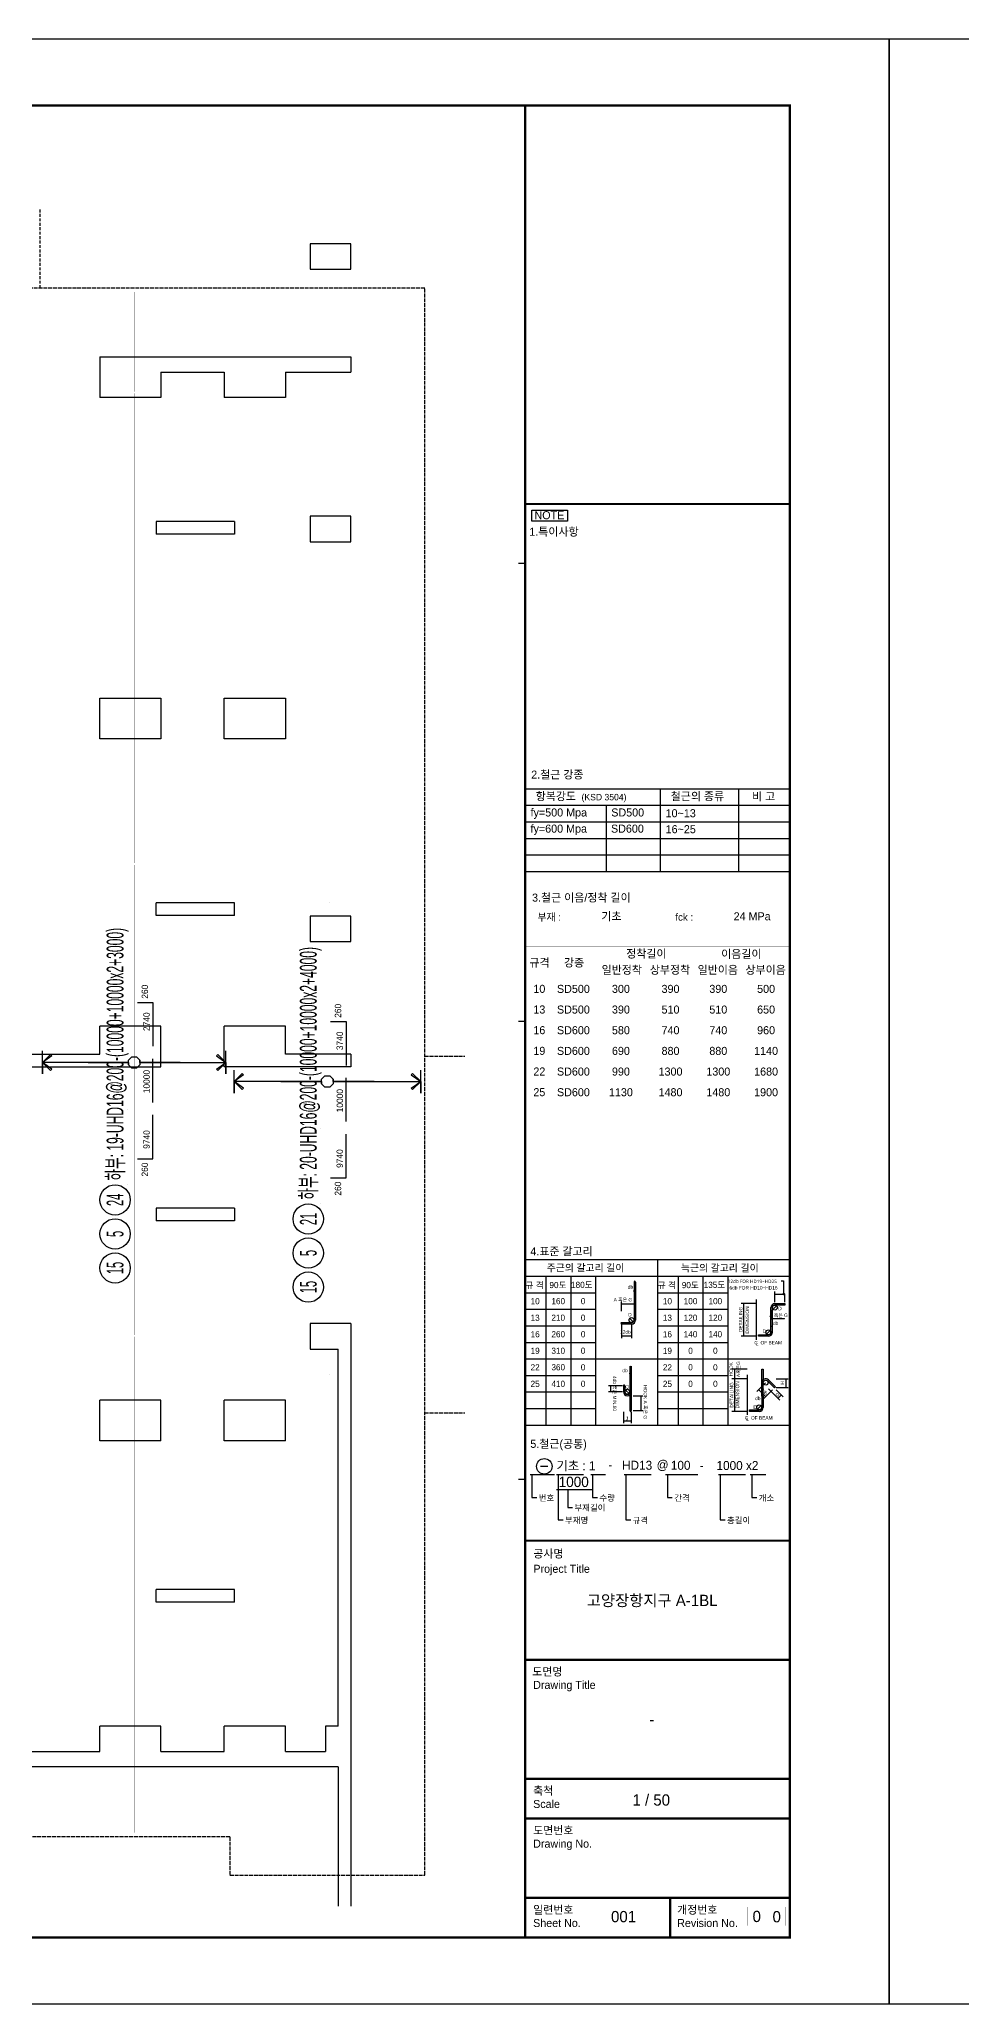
# Model space of a CAD drawing. Header units: millimetres. Extents: x 317501 to 814054, y -400799 to -14117.
# Drawn here: x 510940 to 529048, y -142411 to -103847 of the extents above; entities that cross this region are included whole.
import ezdxf
from ezdxf.enums import TextEntityAlignment as Align

# ---------------------------------------------------------------- set-up
doc = ezdxf.new("R2010")
doc.units = ezdxf.units.MM
doc.header["$LTSCALE"] = 38
doc.linetypes.add('HID', pattern=[2.5, 2, -0.5])
doc.linetypes.add('XS-기초$0$HID', pattern=[2.3, 1.5, -0.8])
doc.layers.get('Defpoints').update_dxf_attribs({"color": 145})
for name, color, linetype in [('00', 7, 'Continuous'), ('DIM', 7, 'Continuous'), ('RP_TAG', 7, 'Continuous'), ('XDIM', 7, 'Continuous'), ('XREBAR', 1, 'Continuous'), ('XS-기초$0$기초꺽임', 4, 'XS-기초$0$HID'), ('XS-기초$0$기초연단', 3, 'Continuous')]:
    doc.layers.add(name, color=color, linetype=linetype)
doc.styles.add('ARIAL', font='malgun.ttf')
doc.styles.add('HYULL', font='Dotum.ttf')
doc.styles.add('RPWK1', font='Dotum.ttf', dxfattribs={"bigfont": 'whgtxt.shx'})
doc.styles.add('RPWK2', font='Dotum.ttf')
doc.styles.add('XRebarSheet', font='Hmkmrhd_0.ttf')
doc.dimstyles.new('NDIM', dxfattribs={"dimtxt": 3, "dimasz": 1.5, "dimexe": 2, "dimexo": 2, "dimgap": 1, "dimtad": 1, "dimdec": 0, "dimdsep": 46, "dimlunit": 6, "dimtxsty": 'ARIAL', "dimblk": 'DOT', "dimcen": 1, "dimclrd": 256, "dimclre": 7, "dimclrt": 3, "dimadec": 0, "dimazin": 0, "dimtfac": 1, "dimtdec": 0, "dimtix": 1, "dimtmove": 2, "dimatfit": 3, "dimldrblk": 'DOT', "dimfxl": 0, "dimtvp": 1, "dimtolj": 1, "dimlwd": -1, "dimlwe": -1, "dimarcsym": 0})

# ---------------------------------------------------------------- blocks, each defined once
blk = doc.blocks.new('_Dot')
at = {"color": 0, "linetype": 'ByBlock', "lineweight": -2}
blk.add_line((-0.5, 0), (-1, 0), dxfattribs=at)
at = {"color": 0, "linetype": 'ByBlock', "const_width": 0.5}
blk.add_lwpolyline([(-0.25, 0, 1), (0.25, 0, 1)], format="xyb", close=True, dxfattribs=at)
blk = doc.blocks.new('*D1316')
at = {"color": 7, "transparency": 16777216}
for p, q in [((80432, 20451), (80432, 20463)), ((80477, 20451), (80477, 20463))]:
    blk.add_line(p, q, dxfattribs=at)
at = {"transparency": 16777216}
blk.add_line((80433, 20461), (80475, 20461), dxfattribs=at)
at = {"layer": 'Defpoints', "color": 0, "transparency": 16777216}
for p in [(80432, 20449), (80477, 20461), (80477, 20449)]:
    blk.add_point(p, dxfattribs=at)
at = {"transparency": 16777216, "xscale": 1.5, "yscale": 1.5, "zscale": 1.5, "rotation": 180}
blk.add_blockref('_Dot', (80432, 20461), dxfattribs=at)
at = {"transparency": 16777216, "xscale": 1.5, "yscale": 1.5, "zscale": 1.5}
blk.add_blockref('_Dot', (80477, 20461), dxfattribs=at)
blk = doc.blocks.new('*D1317')
at = {"color": 7, "transparency": 16777216}
for p, q in [((76172, 19024), (76172, 19045)), ((76217, 19024), (76217, 19045))]:
    blk.add_line(p, q, dxfattribs=at)
at = {"transparency": 16777216}
blk.add_line((76215, 19043), (76174, 19043), dxfattribs=at)
at = {"layer": 'Defpoints', "color": 0, "transparency": 16777216}
for p in [(76172, 19043), (76172, 19022), (76217, 19022)]:
    blk.add_point(p, dxfattribs=at)
at = {"transparency": 16777216, "xscale": 1.5, "yscale": 1.5, "zscale": 1.5, "rotation": 180}
blk.add_blockref('_Dot', (76172, 19043), dxfattribs=at)
at = {"transparency": 16777216, "xscale": 1.5, "yscale": 1.5, "zscale": 1.5}
blk.add_blockref('_Dot', (76217, 19043), dxfattribs=at)
blk = doc.blocks.new('*D1318')
at = {"transparency": 16777216}
blk.add_line((80158, 18181), (80199, 18181), dxfattribs=at)
at = {"layer": 'Defpoints', "color": 0, "transparency": 16777216}
for p in [(80156, 18181), (80201, 18181), (80201, 18181)]:
    blk.add_point(p, dxfattribs=at)
at = {"transparency": 16777216, "xscale": 1.5, "yscale": 1.5, "zscale": 1.5, "rotation": 180}
blk.add_blockref('_Dot', (80156, 18181), dxfattribs=at)
at = {"transparency": 16777216, "xscale": 1.5, "yscale": 1.5, "zscale": 1.5}
blk.add_blockref('_Dot', (80201, 18181), dxfattribs=at)
blk = doc.blocks.new('szdhdte')
at = {"layer": 'DIM', "color": 5}
for p, q in [((20325, 19605), (20325, 19105)), ((21125, 19605), (20325, 19605)), ((21125, 19105), (21125, 19605)), ((20325, 19105), (21125, 19105)), ((16195, 17385), (16195, 16585)), ((16195, 17385), (21125, 17385)), ((21125, 17385), (21125, 17085)), ((17395, 17085), (18640, 17085)), ((17395, 17085), (17395, 16585)), ((18640, 17085), (18640, 16585)), ((19840, 17085), (19840, 16585)), ((19840, 17085), (21125, 17085)), ((17395, 16585), (16195, 16585)), ((19840, 16585), (18640, 16585)), ((18840, 14155), (17305, 14155)), ((17305, 14155), (17305, 13905)), ((18840, 13905), (17305, 13905)), ((18840, 14155), (18840, 13905)), ((20325, 14255), (20325, 13755)), ((21125, 14255), (20325, 14255)), ((21125, 13755), (21125, 14255)), ((20325, 13755), (21125, 13755)), ((16195, 9885), (16195, 10685)), ((16195, 10685), (17395, 10685)), ((17395, 10685), (17395, 9885)), ((18640, 9885), (18640, 10685)), ((18640, 10685), (19840, 10685)), ((19840, 10685), (19840, 9885)), ((17395, 9885), (16195, 9885)), ((19840, 9885), (18640, 9885)), ((18840, 6665), (17305, 6665)), ((17305, 6415), (17305, 6665)), ((18840, 6415), (18840, 6665)), ((18840, 6415), (17305, 6415)), ((20325, 6405), (20325, 5905)), ((21125, 6405), (20325, 6405)), ((21125, 5905), (21125, 6405)), ((20325, 5905), (21125, 5905)), ((16195, 3695), (16195, 4245)), ((17395, 4245), (16195, 4245)), ((17395, 3445), (17395, 4245)), ((18640, 3445), (18640, 4245)), ((19840, 4245), (18640, 4245)), ((19840, 3695), (19840, 4245)), ((13560, 3695), (16195, 3695)), ((21125, 3695), (19840, 3695)), ((21125, 3695), (21125, 3445)), ((11700, 3445), (17395, 3445)), ((21125, 3445), (18640, 3445)), ((18840, 675), (17305, 675)), ((17305, 675), (17305, 425)), ((18840, 425), (17305, 425)), ((18840, 675), (18840, 425)), ((20325, -1595), (20325, -2095)), ((21125, -1595), (20325, -1595)), ((21125, -1595), (21125, -13028)), ((20325, -2095), (20875, -2095)), ((20875, -9495), (20875, -2095)), ((16195, -3895), (16195, -3095)), ((17395, -3095), (16195, -3095)), ((17395, -3895), (17395, -3095)), ((18640, -3895), (18640, -3095)), ((19840, -3095), (18640, -3095)), ((19840, -3895), (19840, -3095)), ((17395, -3895), (16195, -3895)), ((19840, -3895), (18640, -3895)), ((18840, -6815), (17305, -6815)), ((17305, -7065), (17305, -6815)), ((18840, -7065), (18840, -6815)), ((18840, -7065), (17305, -7065)), ((16195, -9995), (16195, -9495)), ((17395, -9495), (16195, -9495)), ((17395, -9995), (17395, -9495)), ((19840, -9495), (18640, -9495)), ((18640, -9995), (18640, -9495)), ((19840, -9995), (19840, -9495)), ((20625, -9495), (20625, -9995)), ((20875, -9495), (20625, -9495)), ((13560, -9995), (16195, -9995)), ((17395, -9995), (18640, -9995)), ((19840, -9995), (20625, -9995)), ((20875, -10295), (6025, -10295)), ((20875, -10295), (20875, -13028))]:
    blk.add_line(p, q, dxfattribs=at)
at = {"layer": 'XS-기초$0$기초꺽임', "color": 6}
blk.add_lwpolyline([(15025, 18735), (15025, 20302)], dxfattribs=at)
at = {"layer": 'XS-기초$0$기초연단', "color": 4, "linetype": 'HID'}
for p, q in [((22575, 18735), (12600, 18735)), ((22575, -12420), (22575, 18735)), ((18750, -11670), (11120, -11670)), ((18750, -11670), (18750, -12420)), ((18750, -12420), (22575, -12420))]:
    blk.add_line(p, q, dxfattribs=at)
for points in [[(22575, 3655), (23362, 3655)], [(22575, -3345), (23362, -3345)]]:
    blk.add_lwpolyline(points, dxfattribs=at)
blk = doc.blocks.new('*U1084', base_point=(512427.4088, -126333.6407))
at = {"layer": 'RP_TAG', "color": 0, "linetype": 'Continuous', "ltscale": 100}
for centre in [(512427.409888, -126630.6407), (512427.412361, -127298.8907), (512427.414834, -127967.1407)]:
    blk.add_circle(centre, 297, dxfattribs=at)
at = {"layer": 'RP_TAG', "color": 0, "linetype": 'Continuous', "ltscale": 100, "style": 'RPWK1', "width": 0.55}
blk.add_text('하부: 19-UHD16@200-(10000+10000x2+3000)', height=330, rotation=90.0002104601, dxfattribs=at).set_placement((512427.40847, -126251.1407), align=Align.MIDDLE_LEFT)
at = {"layer": 'RP_TAG', "color": 0, "linetype": 'Continuous', "ltscale": 100, "style": 'RPWK1', "width": 0.5}
for s, rotation, oblique, p in [('24', 90.0002104619, 0.0000000017, (512427.409888, -126630.6407)), ('5', 90.0002104619, 0.0000000017, (512427.412361, -127298.8907)), ('15', 90.0002104552, 359.9999999951, (512427.414834, -127967.1407))]:
    blk.add_text(s, height=330, rotation=rotation, dxfattribs=dict(at, oblique=oblique)).set_placement(p, align=Align.MIDDLE_CENTER)
blk = doc.blocks.new('*U1085', base_point=(516219.9088, -126708.6407))
at = {"layer": 'RP_TAG', "color": 0, "linetype": 'Continuous', "ltscale": 100}
for centre in [(516219.909888, -127005.6407), (516219.912361, -127673.8907), (516219.914834, -128342.1407)]:
    blk.add_circle(centre, 297, dxfattribs=at)
at = {"layer": 'RP_TAG', "color": 0, "linetype": 'Continuous', "ltscale": 100, "style": 'RPWK1', "oblique": 359.9999999948, "width": 0.55}
blk.add_text('하부: 20-UHD16@200-(10000+10000x2+4000)', height=330, rotation=90.000210454, dxfattribs=at).set_placement((516219.90847, -126626.1407), align=Align.MIDDLE_LEFT)
at = {"layer": 'RP_TAG', "color": 0, "linetype": 'Continuous', "ltscale": 100, "style": 'RPWK1', "width": 0.5}
for s, rotation, oblique, p in [('21', 90.0002104552, 359.9999999951, (516219.909888, -127005.6407)), ('5', 90.0002104619, 0.0000000017, (516219.912361, -127673.8907)), ('15', 90.0002104619, 0.0000000017, (516219.914834, -128342.1407))]:
    blk.add_text(s, height=330, rotation=rotation, dxfattribs=dict(at, oblique=oblique)).set_placement(p, align=Align.MIDDLE_CENTER)
blk = doc.blocks.new('dhs_sheet2e')
h = blk.add_hatch(color=256)
edge = h.paths.add_edge_path()
edge.add_line((76299, 21797), (76299, 20646.2))
edge.add_arc((76224.2, 20646.2), 74.7, -90, 0, ccw=False)
edge.add_line((76224.2, 20571.5), (75925.3, 20571.5))
edge.add_arc((75925.3, 20549.1), 22.4, 90, 270)
edge.add_line((75925.3, 20526.7), (76224.2, 20526.7))
edge.add_arc((76224.2, 20646.2), 119.6, 270, 360)
edge.add_line((76343.8, 20646.2), (76343.8, 21797))
edge.add_arc((76321.4, 21797), 22.4, 0, 180)
blk.add_hatch(color=256).paths.add_polyline_path([(80850.3, 21144.3), (80551.4, 21144.3, 0.4142136), (80431.9, 21024.7), (80431.9, 20621.2), (80431.9, 20277.5, -0.4142136), (80357.1, 20202.7), (80058.2, 20202.7), (80058.2, 20157.9), (80357.1, 20157.9, 0.4142136), (80476.7, 20277.5), (80476.7, 20621.2), (80476.7, 21024.7, -0.4142136), (80551.4, 21099.4), (80850.3, 21099.4)])
h = blk.add_hatch(color=256)
h.paths.add_polyline_path([(76216.8, 18481.2, -0.2277351), (76172, 18387.9), (76172, 17913.3, 1), (76216.8, 17913.3)])
h.paths.add_polyline_path([(76216.8, 19258.4, 1), (76172, 19258.4), (76172, 18481.2, -0.1833618), (76153.2, 18431.7, -0.6790836), (76150.1, 18423.9, -0.2067221), (76146.9, 18425.3, -0.6466922), (76022.6, 18481.2), (76022.6, 18660.6, 1), (75977.7, 18660.6), (75977.7, 18481.2, 1), (76216.8, 18481.2)])
h.paths.add_polyline_path([(76153.2, 18431.7, -0.0300135), (76146.9, 18425.3, 0.2067221), (76150.1, 18423.9, 0.6790836)], flags=17)
h = blk.add_hatch(color=256)
h.paths.add_polyline_path([(80200.9, 19160.1), (80156.1, 19160.1), (80156.1, 18756.6, -0.2277351), (80200.9, 18850)])
h.paths.add_polyline_path([(80156.1, 18756.6), (80156.1, 18353.1), (80156.1, 18009.4, -0.4142136), (80081.4, 17934.7), (79782.5, 17934.7), (79782.5, 17889.8), (80081.4, 17889.8, 0.4142136), (80200.9, 18009.4), (80200.9, 18353.1), (80200.9, 18756.6, -0.6681786), (80328.5, 18809.5), (80539.9, 18598.1), (80571.6, 18629.8), (80360.2, 18841.2, 0.6681786)])
at = {"color": 7}
for p, q in [((73013.1, 43498.2), (72813.3, 43498.2)), ((73013.1, 36694), (81003.6, 36694)), ((73013.1, 36194.6), (81003.6, 36194.6)), ((75452.6, 36194.6), (75452.6, 34197)), ((77085.8, 36694), (77085.8, 34197)), ((79453.7, 36694), (79453.7, 34197)), ((73013.1, 35695.2), (81003.6, 35695.2)), ((73013.1, 35195.8), (81003.6, 35195.8)), ((73013.1, 34696.4), (81003.6, 34696.4)), ((73013.1, 34197), (81003.6, 34197)), ((73013.1, 29664.7), (72813.3, 29664.7)), ((80551.4, 21191.6), (80551.4, 21507.4)), ((80850.3, 21191.6), (80850.3, 21435)), ((76343.8, 20916), (76343.8, 21141.7)), ((79996, 21144.3), (79533, 21144.3)), ((80431.9, 20947.5), (80431.9, 20685.3)), ((79996, 20157.9), (79533, 20157.9)), ((79720.2, 19160.1), (79257.5, 19160.1)), ((75953.1, 18660.6), (75532.2, 18660.6)), ((75953.1, 18481.2), (75532.2, 18481.2)), ((79720.2, 18876.2), (79257.5, 18876.2)), ((79720.2, 18876.2), (79257.5, 18876.2)), ((80273.9, 18754.9), (80011.4, 18492.3)), ((80485.3, 18543.5), (80222.7, 18281)), ((80488.8, 18437.8), (80698.5, 18228.1)), ((80591.1, 18876.2), (80958.3, 18876.2)), ((80591.1, 18607.2), (80958.3, 18607.2)), ((80594.5, 18543.5), (80804.2, 18333.8)), ((75977.7, 17876.9), (75977.7, 17530.5)), ((76216.8, 17876.9), (76216.8, 17530.5)), ((76270.6, 18361.7), (76562.3, 18361.7)), ((76270.6, 17913.3), (76562.3, 17913.3)), ((79720.2, 17885.5), (79257.5, 17885.5)), ((73477.6, 16230.5), (73697, 16230.5)), ((73013.1, 15831.2), (72813.3, 15831.2))]:
    blk.add_line(p, q, dxfattribs=at)
at = {"color": 7, "ltscale": 2}
for p, q in [((73013.1, 22471.6), (81003.6, 22471.6)), ((73013.1, 21972.2), (81003.6, 21972.2)), ((73637.3, 21972.2), (73637.3, 17477.6)), ((74386.4, 21972.2), (74386.4, 17477.6)), ((75135.6, 21972.2), (75135.6, 17477.6)), ((77008.3, 22471.6), (77008.3, 17477.6)), ((77632.6, 21972.2), (77632.6, 17477.6)), ((78381.7, 21972.2), (78381.7, 17477.6)), ((79130.8, 21972.2), (79130.8, 17477.6)), ((73013.1, 21472.8), (75135.6, 21472.8)), ((77008.3, 21472.8), (79130.8, 21472.8)), ((75135.6, 19475.2), (77008.3, 19475.2)), ((79130.8, 19475.2), (81003.6, 19475.2)), ((73013.1, 17477.6), (81003.6, 17477.6))]:
    blk.add_line(p, q, dxfattribs=at)
for p, q in [((76299, 21797), (76299, 20646.2)), ((76343.8, 21797), (76343.8, 20646.2)), ((80553.3, 21432.5), (80848.4, 21432.5)), ((80742.8, 21835.3), (80817.5, 21835.3)), ((80817.5, 21835.3), (80817.5, 21432.5)), ((79607.9, 21142.4), (79607.9, 20159.8)), ((80431.9, 20277.5), (80431.9, 21024.7)), ((80476.7, 20277.5), (80476.7, 21024.7)), ((80498.6, 20971.9), (80604.3, 21077.5)), ((80551.4, 21144.3), (80850.3, 21144.3)), ((80850.3, 21099.4), (80551.4, 21099.4)), ((80850.3, 21144.3), (80850.3, 21099.4)), ((75925.3, 20571.5), (76224.2, 20571.5)), ((76224.2, 20526.7), (75925.3, 20526.7)), ((76277.1, 20593.4), (76171.4, 20699.1)), ((80058.2, 20202.7), (80357.1, 20202.7)), ((80058.2, 20157.9), (80058.2, 20202.7)), ((80304.3, 20224.6), (80410, 20330.3)), ((80835.3, 20687.8), (80431.9, 20687.8)), ((80357.1, 20157.9), (80058.2, 20157.9)), ((76172, 19258.4), (76172, 18481.2)), ((76216.8, 19258.4), (76216.8, 18481.2)), ((79332.2, 19158.3), (79332.2, 18878.1)), ((75592.1, 18659.1), (75592.1, 18482.7)), ((75977.7, 18660.6), (75977.7, 18481.2)), ((76022.6, 18660.6), (76022.6, 18481.2)), ((76150.1, 18428.4), (76044.4, 18534.1)), ((79332.2, 18874.3), (79332.2, 17887.4)), ((80065.6, 18544), (80274.3, 18335.3)), ((80156.1, 18353.1), (80156.1, 18756.6)), ((80200.9, 18353.1), (80200.9, 18756.6)), ((80328.5, 18809.5), (80539.9, 18598.1)), ((80357.7, 18568.9), (80698.5, 18228.1)), ((80360.2, 18841.2), (80571.6, 18629.8)), ((80539.9, 18598.1), (80571.6, 18629.8)), ((80883.4, 18874.3), (80883.4, 18609.1)), ((76502.4, 18360.2), (76502.4, 17914.8)), ((79782.5, 17889.8), (79782.5, 17934.7)), ((79782.5, 17934.7), (80081.4, 17934.7)), ((80081.4, 17889.8), (79782.5, 17889.8)), ((80028.6, 17956.6), (80134.2, 18062.2)), ((80156.1, 18353.1), (80156.1, 18009.4)), ((80200.9, 18353.1), (80200.9, 18009.4)), ((80749.9, 18385.4), (80646.9, 18282.4)), ((76215.3, 17590.4), (75979.2, 17590.4))]:
    blk.add_line(p, q)
at = {"color": 1}
for p, q in [((76299, 21501), (76299, 21548.4)), ((76342.3, 21546.4), (76300.5, 21546.4)), ((76343.8, 21501), (76343.8, 21548.4)), ((75925.3, 20916), (75925.3, 21199.6)), ((75926.8, 21139.7), (76342.3, 21139.7)), ((75925.3, 20500.1), (75925.3, 20098.9)), ((76224.2, 20500.1), (76224.2, 20098.9)), ((76222.7, 20158.9), (75926.8, 20158.9))]:
    blk.add_line(p, q, dxfattribs=at)
at = {"linetype": 'Continuous'}
for p, q in [((79998.5, 20053.3), (79998.5, 21263.8)), ((79722.7, 17785.2), (79722.7, 18995.8))]:
    blk.add_line(p, q, dxfattribs=at)
at = {"color": 4}
for p, q in [((80156.1, 19160.1), (80200.9, 19160.1)), ((80156.1, 18756.6), (80156.1, 19160.1)), ((80200.9, 19160.1), (80200.9, 18850)), ((76216.8, 18481.2), (76216.8, 17913.3)), ((76172, 18387.9), (76172, 17913.3))]:
    blk.add_line(p, q, dxfattribs=at)
at = {"color": 1, "ltscale": 2}
for p, q in [((73160.8, 15979.6), (73897.2, 15979.6)), ((73217.3, 15979.6), (73217.3, 15288.3)), ((73955, 15979.6), (74769.1, 15979.6)), ((73955, 15525.5), (75020.4, 15525.5)), ((74011.5, 15979.6), (74011.5, 14611.4)), ((74296, 15525.5), (74296, 14991.1)), ((74992, 15979.6), (75438.1, 15979.6)), ((75048.5, 15979.6), (75048.5, 15288.3)), ((75998.4, 15979.6), (76812.5, 15979.6)), ((76054.9, 15979.6), (76054.9, 14611.4)), ((77253.2, 15979.6), (78222.3, 15979.6)), ((77309.7, 15979.6), (77309.7, 15288.3)), ((78846.9, 15979.6), (79661, 15979.6)), ((78903.4, 15979.6), (78903.4, 14611.4)), ((79804.8, 15979.6), (80281.2, 15979.6)), ((79861.3, 15979.6), (79861.3, 15288.3)), ((73217.3, 15288.3), (73361.3, 15288.3)), ((74296, 14991.1), (74440, 14991.1)), ((75048.5, 15288.3), (75192.5, 15288.3)), ((77309.7, 15288.3), (77453.7, 15288.3)), ((79861.3, 15288.3), (80005.3, 15288.3)), ((74011.5, 14611.4), (74155.5, 14611.4)), ((76054.9, 14611.4), (76198.9, 14611.4)), ((78903.4, 14611.4), (79047.4, 14611.4))]:
    blk.add_line(p, q, dxfattribs=at)
at = {"color": 30}
for p, q in [((73013.1, 6791.9), (81003.6, 6791.9)), ((73013.1, 5593.3), (81003.6, 5593.3)), ((73013.1, 3196.2), (81003.6, 3196.2))]:
    blk.add_line(p, q, dxfattribs=at)
at = {"color": 7}
for points in [[(84000, 0), (84000, 59329.4), (0, 59329.4), (0, 0)], [(73208.2, 45108.5), (74292.8, 45108.5), (74292.8, 44775), (73208.2, 44775)]]:
    blk.add_lwpolyline(points, close=True, dxfattribs=at)
at = {"color": 30, "const_width": 64.9}
blk.add_lwpolyline([(81003.6, 57331.7), (2996.4, 57331.7), (2996.4, 1997.6), (81003.6, 1997.6)], close=True, dxfattribs=at)
at = {"color": 30}
for points, const_width in [([(73013.1, 1997.6), (73013.1, 57331.7)], 64.9), ([(73013.1, 45291.6), (81003.6, 45291.6)], 64.9), ([(73013.1, 37482.7), (81003.6, 37482.7)], 1.25), ([(73013.1, 13983.4), (81003.6, 13983.4)], 64.9), ([(73013.1, 10387.6), (81003.6, 10387.6)], 64.9), ([(73013.1, 6791.9), (81003.6, 6791.9)], 64.9), ([(73013.1, 5593.3), (81003.6, 5593.3)], 64.9), ([(73013.1, 3196.2), (81003.6, 3196.2)], 64.9), ([(77390.2, 1997.6), (77390.2, 3196.2)], 64.9)]:
    blk.add_lwpolyline(points, dxfattribs=dict(at, const_width=const_width))
at = {"ltscale": 2, "const_width": 1.25}
for points in [[(73013.1, 36694), (73013.1, 34197)], [(81003.6, 36694), (81003.6, 34197)], [(73013.1, 33114.4), (73013.1, 32518)], [(81003.6, 32518), (81003.6, 33114.4)], [(73013.1, 31595.4), (73013.1, 23480)], [(81003.6, 23480), (81003.6, 31595.4)]]:
    blk.add_lwpolyline(points, dxfattribs=at)
at = {"color": 7, "const_width": 1.25}
for points in [[(73013.1, 33114.4), (81003.6, 33114.4)], [(75010.7, 32518), (75010.7, 33114.4)], [(77008.3, 33114.4), (77008.3, 32518)], [(79005.9, 32518), (79005.9, 33114.4)], [(73013.1, 32518), (81003.6, 32518)], [(73013.1, 31920), (81003.6, 31920)], [(73839.2, 31920), (73839.2, 23480)], [(75231.7, 31920), (75231.7, 23480)], [(75231.7, 31445.6), (81003.6, 31445.6)], [(76674.7, 31445.6), (76674.7, 23480)], [(78117.6, 31920), (78117.6, 23480)], [(79560.6, 31445.6), (79560.6, 23480)], [(73013.1, 30971.1), (81003.6, 30971.1)], [(73013.1, 30346.9), (81003.6, 30346.9)], [(73013.1, 29722.6), (81003.6, 29722.6)], [(73013.1, 29098.3), (81003.6, 29098.3)], [(73013.1, 28474.1), (81003.6, 28474.1)], [(73013.1, 27849.8), (81003.6, 27849.8)], [(73013.1, 27225.6), (81003.6, 27225.6)], [(73013.1, 26601.3), (81003.6, 26601.3)], [(73013.1, 25977.1), (81003.6, 25977.1)], [(73013.1, 25352.8), (81003.6, 25352.8)], [(73013.1, 24728.5), (81003.6, 24728.5)], [(73013.1, 24104.3), (81003.6, 24104.3)], [(73013.1, 23480), (81003.6, 23480)]]:
    blk.add_lwpolyline(points, dxfattribs=at)
at = {"color": 7, "ltscale": 2, "const_width": 1.25}
blk.add_lwpolyline([(77008.3, 32518), (77008.3, 33114.4)], dxfattribs=at)
at = {"color": 1, "ltscale": 2, "const_width": 1.87}
for points in [[(79725.1, 2916.8), (79725.1, 2355), (80286.9, 2355), (80286.9, 2916.8), (79725.1, 2916.8)], [(80321.3, 2916.8), (80321.3, 2355), (80883.1, 2355), (80883.1, 2916.8), (80321.3, 2916.8)]]:
    blk.add_lwpolyline(points, dxfattribs=at)
for centre, radius in [((80817.5, 21432.5), 22.4), ((80817.5, 21432.5), 11.2), ((80551.4, 21024.7), 74.7), ((80498.6, 20971.9), 4.48), ((80604.3, 21077.5), 4.48), ((76171.4, 20699.1), 4.48), ((76277.1, 20593.4), 4.48), ((80357.1, 20277.5), 74.7), ((80304.3, 20224.6), 4.48), ((80410, 20330.3), 4.48), ((76044.4, 18534.1), 4.48), ((76150.1, 18428.4), 4.48), ((80275.7, 18756.6), 74.7), ((80081.4, 18009.4), 74.7), ((80028.6, 17956.6), 4.48), ((80134.2, 18062.2), 4.48)]:
    blk.add_circle(centre, radius)
at = {"color": 4}
for centre in [(76224.2, 20646.2), (76097.3, 18481.2)]:
    blk.add_circle(centre, 74.7, dxfattribs=at)
at = {"color": 7, "linetype": 'Continuous'}
blk.add_circle((73588.4, 16228.7), 234.1, dxfattribs=at).dxf.unprotected_set("ltscale", 0)
for centre, radius, start, end in [((76321.4, 21797), 22.4, 0, 180), ((80551.4, 21024.7), 119.6, 90, 180), ((80551.4, 21024.7), 74.7, 90, 180), ((75925.3, 20549.1), 22.4, 90, 270), ((76224.2, 20646.2), 119.6, 270, 0), ((76224.2, 20646.2), 74.7, 270, 0), ((80357.1, 20277.5), 74.7, 270, 0), ((80357.1, 20277.5), 119.6, 270, 0), ((76000.1, 18660.6), 22.4, 0, 180), ((76097.3, 18481.2), 119.6, 180, 0), ((76097.3, 18481.2), 74.7, 180, 0), ((80275.7, 18756.6), 119.6, 45, 180), ((80081.4, 18009.4), 119.6, 270, 0), ((80081.4, 18009.4), 74.7, 270, 0)]:
    blk.add_arc(centre, radius, start, end)
at = {"color": 4}
blk.add_arc((76194.4, 17913.3), 22.4, 180, 0, dxfattribs=at)
at = {"color": 1, "rotation": 180}
for p, xscale, yscale, zscale in [((76299, 21546.4), 1.5, 1.5, 1.5), ((75925.3, 21139.7), 11.98573127229489, 11.98573127229489, 11.98573127229489), ((75925.3, 20158.9), 11.98573127229489, 11.98573127229489, 11.98573127229489)]:
    blk.add_blockref('_Dot', p, dxfattribs=dict(at, xscale=xscale, yscale=yscale, zscale=zscale))
at = {"color": 1}
for p, xscale, yscale, zscale in [((76343.8, 21546.4), 1.5, 1.5, 1.5), ((76343.8, 21139.7), 1.498216409036861, 1.498216409036861, 1.498216409036861), ((76224.2, 20158.9), 11.98573127229489, 11.98573127229489, 11.98573127229489)]:
    blk.add_blockref('_Dot', p, dxfattribs=dict(at, xscale=xscale, yscale=yscale, zscale=zscale))
for p, xscale, yscale, zscale, rotation in [((80551.4, 21432.5), 14.98216409036861, 14.98216409036861, 14.98216409036861, 180), ((79607.9, 21144.3), 14.98216409036861, 14.98216409036861, 14.98216409036861, 90), ((79607.9, 20157.9), 14.98216409036861, 14.98216409036861, 14.98216409036861, 270), ((80431.9, 20687.8), 14.98216409036861, 14.98216409036861, 14.98216409036861, 180), ((79332.2, 19160.1), 14.98216409036861, 14.98216409036861, 14.98216409036861, 90), ((75592.1, 18660.6), 11.98573127229489, 11.98573127229489, 11.98573127229489, 90), ((75592.1, 18481.2), 11.98573127229489, 11.98573127229489, 11.98573127229489, 270), ((79332.2, 18876.2), 14.98216409036861, 14.98216409036861, 14.98216409036861, 90), ((79332.2, 18876.2), 1.872770511296076, 1.872770511296076, 1.872770511296076, 270), ((80064, 18545), 14.98216409036861, 14.98216409036861, 14.98216409036861, 135.0000000000825), ((80751.2, 18386.8), 14.98216409036861, 14.98216409036861, 14.98216409036861, 45.00000000025245), ((80883.4, 18876.2), 14.98216409036861, 14.98216409036861, 14.98216409036861, 90), ((80883.4, 18607.2), 14.98216409036861, 14.98216409036861, 14.98216409036861, 270), ((76502.4, 18361.7), 11.98573127229489, 11.98573127229489, 11.98573127229489, 90), ((76502.4, 17913.3), 11.98573127229489, 11.98573127229489, 11.98573127229489, 270), ((79332.2, 17885.5), 14.98216409036861, 14.98216409036861, 14.98216409036861, 270), ((80275.7, 18333.9), 14.98216409036861, 14.98216409036861, 14.98216409036861, 315.0000000000825), ((80645.5, 18281.1), 14.98216409036861, 14.98216409036861, 14.98216409036861, 225.0000000002524), ((75977.7, 17590.4), 11.98573127229489, 11.98573127229489, 11.98573127229489, 180)]:
    blk.add_blockref('_Dot', p, dxfattribs=dict(xscale=xscale, yscale=yscale, zscale=zscale, rotation=rotation))
for p, xscale, yscale, zscale in [((80850.3, 21432.5), 1.872770511296076, 1.872770511296076, 1.872770511296076), ((80850.3, 20687.8), 14.98216409036861, 14.98216409036861, 14.98216409036861), ((76216.8, 17590.4), 11.98573127229489, 11.98573127229489, 11.98573127229489)]:
    blk.add_blockref('_Dot', p, dxfattribs=dict(xscale=xscale, yscale=yscale, zscale=zscale))
at = {"color": 7, "style": 'XRebarSheet'}
for s, height, p in [('1.특이사항', 242.71, (73135.9, 44335.3)), ('NOTE', 242.71, (73292, 44833.7)), ('2.철근 강종', 242.71, (73193, 37000.1)), ('3.철근 이음/정착 길이', 242.711, (73219.2, 33284.8)), ('4.표준 갈고리', 242.71, (73168.2, 22602.8)), ('5.철근(공통)', 242.71, (73167, 16788))]:
    blk.add_text(s, height=height, dxfattribs=at).set_placement(p)
at = {"color": 3}
for s, height, style, p in [('항복강도', 242.71, 'XRebarSheet', (73329, 36346.4)), ('(KSD 3504)', 194.17, 'XRebarSheet', (74714.3, 36344.3)), ('철근의 종류', 242.71, 'XRebarSheet', (77406.6, 36345.3)), ('비 고', 242.71, 'XRebarSheet', (79864.2, 36338.4)), ('부재 :', 220, 'XRebarSheet', (73378.9, 32707.9)), ('fck :', 220, 'XRebarSheet', (77546.2, 32707.9)), ('규격', 242.71, 'XRebarSheet', (73138.4, 31320.7)), ('강종', 242.71, 'XRebarSheet', (74182, 31320.7)), ('주근의 갈고리 길이', 217.47, 'XRebarSheet', (73661.6, 22115.7)), ('늑근의 갈고리 길이', 217.47, 'XRebarSheet', (77716.4, 22111.4)), ('규 격', 184.85, 'XRebarSheet', (73024.7, 21609.3)), ('90도', 184.85, 'XRebarSheet', (73743.9, 21612.7)), ('180도', 184.85, 'XRebarSheet', (74396.5, 21618.3)), ('규 격', 184.85, 'XRebarSheet', (77015.8, 21609.3)), ('90도', 184.85, 'XRebarSheet', (77741.9, 21610.8)), ('135도', 184.85, 'XRebarSheet', (78402.8, 21618.5)), ('기초 : 1', 271.84, 'HYULL', (73958.2, 16112.5)), ('-', 271.8, 'HYULL', (75524.6, 16143.6)), ('HD13', 271.84, 'HYULL', (75937.6, 16126.4)), ('@', 271.8, 'HYULL', (76981.9, 16143.6)), ('100', 271.84, 'HYULL', (77410.5, 16124.9)), ('-', 271.8, 'HYULL', (78283.3, 16120.3)), ('1000 x2', 271.84, 'HYULL', (78789.8, 16118.6)), ('번호', 181.22, 'XRebarSheet', (73421.4, 15184.8)), ('부재길이', 181.22, 'XRebarSheet', (74500.1, 14887.6)), ('수량', 181.22, 'XRebarSheet', (75252.6, 15184.8)), ('간격', 181.22, 'XRebarSheet', (77513.8, 15184.8)), ('개소', 181.22, 'XRebarSheet', (80065.4, 15184.8)), ('부재명', 181.22, 'XRebarSheet', (74215.6, 14507.8)), ('규격', 181.22, 'XRebarSheet', (76259, 14507.8)), ('총길이', 181.22, 'XRebarSheet', (79107.5, 14507.8))]:
    blk.add_text(s, height=height, dxfattribs=dict(at, style=style)).set_placement(p)
for s, height, style, p in [('db', 104.88, 'HYULL', (76110.6, 21591.3)), ('12db FOR HD19~HD25', 104.875, 'ARIAL', (79128.8, 21763.4)), ('6db FOR HD10~HD16', 104.875, 'HYULL', (79181.1, 21570.1)), ('A 혹은 G', 104.88, 'HYULL', (75682.6, 21210.1)), ('D', 104.9, 'HYULL', (76121.8, 20758.8)), ('A 혹은 G', 104.88, 'HYULL', (80384, 20740.7)), ('D', 104.9, 'HYULL', (80656, 20944.7)), ('12db', 104.88, 'HYULL', (75877.3, 20236.3)), ('D', 104.9, 'HYULL', (80177.8, 20262.8)), ('db', 104.88, 'HYULL', (80494.6, 20497.1)), ('C  OF BEAM', 104.88, 'HYULL', (79933.3, 19912.7)), ('L', 104.9, 'HYULL', (79978.2, 19870.3)), ('db', 104.88, 'HYULL', (75947.2, 19073.7)), ('D', 104.9, 'HYULL', (79902.1, 17964.6)), ('db', 104.88, 'HYULL', (79955.9, 18229.1)), ('J', 104.9, 'HYULL', (76052.4, 17620.3)), ('C  OF BEAM', 104.88, 'HYULL', (79646.6, 17640.3)), ('L', 104.9, 'HYULL', (79691.4, 17597.9))]:
    blk.add_text(s, height=height, dxfattribs=dict(style=style)).set_placement(p)
at = {"style": 'HYULL'}
for s, height, rotation, p in [('DETAILING', 104.88, 90, (79572.8, 20283)), ('DIMENSION', 104.88, 90, (79773.2, 20238.9)), ('HOOK', 104.88, 90, (79280.6, 18949.8)), ('A혹은G', 104.88, 90, (79503.2, 18925.5)), ('4db 혹은 MIN.60', 104.875, 270, (75662.8, 18959.9)), ('D', 104.9, 270, (76045.4, 18676.8)), ('HOOK A 혹은 G', 104.875, 270, (76588.8, 18683)), ('DETAILING', 104.88, 90, (79297.1, 18001.8)), ('DIMENSION', 104.88, 90, (79475.3, 17979.8)), ('H', 104.9, 90, (80828.6, 18696.9))]:
    blk.add_text(s, height=height, rotation=rotation, dxfattribs=at).set_placement(p)
at = {"style": 'HYULL', "width": 0.8}
for s, height, rotation, p in [('6db', 104.88, 315, (80113.5, 18528.3)), ('D', 104.9, 45, (80638.1, 18324.3))]:
    blk.add_text(s, height=height, rotation=rotation, dxfattribs=at).set_placement(p)
at = {"color": 3, "linetype": 'Continuous', "style": 'HYULL'}
e = blk.add_text('1000', height=312.13, dxfattribs=at)
e.set_placement((74023.5, 15760.5), align=Align.MIDDLE_LEFT)
e.dxf.unprotected_set("ltscale", 0)
at = {"color": 7, "style": 'XRebarSheet'}
for s, height, p in [('공사명', 241.63, (73259, 13591.6)), ('Project Title', 241.632, (73259, 13135.1)), ('도면명', 241.63, (73225, 10028.1)), ('Drawing Title', 241.632, (73252.8, 9628.5)), ('축척', 241.63, (73252.8, 6432.3)), ('Scale', 241.63, (73252.8, 6032.8)), ('도면번호', 241.63, (73252.8, 5233.8)), ('Drawing No.', 241.632, (73252.8, 4834.2)), ('일련번호', 241.63, (73252.8, 2836.6)), ('개정번호', 241.63, (77602.3, 2836.6)), ('Sheet No.', 241.63, (73252.8, 2437.1)), ('Revision No.', 241.632, (77602.3, 2437.1))]:
    blk.add_text(s, height=height, dxfattribs=at).set_placement(p, align=Align.MIDDLE_LEFT)
for base, p1, p2, picture, middle in [((80476.7, 20461.4), (80431.9, 20449.3), (80476.7, 20449.3), '*D1316', (80454.3, 20461.4)), ((76172, 19043.3), (76216.8, 19021.8), (76172, 19021.8), '*D1317', (76194.4, 19043.3)), ((80200.9, 18181.3), (80156.1, 18181.3), (80200.9, 18181.3), '*D1318', (80178.5, 18181.3))]:
    dim = blk.add_linear_dim(base=base, p1=p1, p2=p2, text=' ', dimstyle='NDIM')
    dim.commit()
    dim.dimension.update_dxf_attribs({"geometry": picture, "text_midpoint": middle})

msp = doc.modelspace()

# ---------------------------------------------------------------- linework, layer by layer
at = {"color": 7, "ltscale": 2}
for p, q in [((520479.4, -128778.1), (521859.1, -128778.1)), ((523076.4, -128778.1), (524456, -128778.1)), ((520479.4, -129102.7), (521859.1, -129102.7)), ((523076.4, -129102.7), (524456, -129102.7)), ((520479.4, -129427.4), (521859.1, -129427.4)), ((523076.4, -129427.4), (524456, -129427.4)), ((520479.4, -129752), (521859.1, -129752)), ((523076.4, -129752), (524456, -129752)), ((520479.4, -130076.6), (521859.1, -130076.6)), ((523076.4, -130076.6), (524456, -130076.6)), ((520479.4, -130401.2), (521859.1, -130401.2)), ((520479.4, -130725.8), (521859.1, -130725.8)), ((523076.4, -130401.2), (524456, -130401.2)), ((523076.4, -130725.8), (524456, -130725.8))]:
    msp.add_line(p, q, dxfattribs=at)
at = {"layer": 'RP_TAG', "color": 250, "linetype": 'Continuous', "ltscale": 100}
for p, q in [((512674.9, -123747.3), (512674.9, -123747.3)), ((516467.4, -124122.3), (516467.4, -124122.3)), ((512674.9, -124851.2), (512674.9, -124851.2)), ((516467.4, -125226.2), (516467.4, -125226.2)), ((512674.9, -126333.6), (512674.9, -126333.6)), ((516467.4, -126708.6), (516467.4, -126708.6))]:
    msp.add_line(p, q, dxfattribs=at)
at = {"layer": 'RP_TAG', "color": 1, "linetype": 'Continuous', "ltscale": 100}
for points in [[(512865.4, -122755.7), (513169.9, -122755.7), (513169.9, -123615.3)], [(516657.9, -123130.7), (516962.4, -123130.7), (516962.4, -123990.3)], [(513169.9, -124719.2), (513169.9, -123859.5)], [(516962.4, -125094.2), (516962.4, -124234.5)], [(512865.4, -125823), (513169.9, -125823), (513169.9, -124963.4)], [(516657.9, -126198), (516962.4, -126198), (516962.4, -125338.4)]]:
    msp.add_lwpolyline(points, dxfattribs=at)
at = {"layer": 'XDIM', "color": 4, "linetype": 'Continuous', "elevation": -1.5}
for points in [[(511902.4, -123932.7), (512689.9, -123932.7), (512689.9, -123979.3), (512689.9, -123886.1), (512755.8, -123820.2), (512849, -123820.2), (512914.9, -123886.1), (512914.9, -123979.3), (512849, -124045.2), (512755.8, -124045.2), (512689.9, -123979.3), (512689.9, -123932.7), (511902.4, -123932.7), (511902.4, -123932.7), (511002.4, -123932.7), (511161.5, -123773.6), (511186.7, -123803.6), (511002.4, -123932.7), (511161.5, -124091.8), (511186.7, -124061.7), (511002.4, -123932.7), (511002.4, -124157.7), (511002.4, -123707.7)], [(513702.4, -123932.7), (512914.9, -123932.7), (512914.9, -123886.1), (512914.9, -123979.3), (512849, -124045.2), (512755.8, -124045.2), (512689.9, -123979.3), (512689.9, -123886.1), (512755.8, -123820.2), (512849, -123820.2), (512914.9, -123886.1), (512914.9, -123932.7), (513702.4, -123932.7), (513702.4, -123932.7), (514602.4, -123932.7), (514443.3, -124091.8), (514418.1, -124061.7), (514602.4, -123932.7), (514443.3, -123773.6), (514418.1, -123803.6), (514602.4, -123932.7), (514602.4, -124157.7), (514602.4, -123707.7)], [(515678.7, -124307.7), (516482.4, -124307.7), (516482.4, -124354.3), (516482.4, -124261.1), (516548.3, -124195.2), (516641.5, -124195.2), (516707.4, -124261.1), (516707.4, -124354.3), (516641.5, -124420.2), (516548.3, -124420.2), (516482.4, -124354.3), (516482.4, -124307.7), (515678.7, -124307.7), (515678.7, -124307.7), (514762.4, -124307.7), (514921.5, -124148.6), (514946.7, -124178.6), (514762.4, -124307.7), (514921.5, -124466.8), (514946.7, -124436.7), (514762.4, -124307.7), (514762.4, -124532.7), (514762.4, -124082.7)], [(517511.2, -124307.7), (516707.4, -124307.7), (516707.4, -124261.1), (516707.4, -124354.3), (516641.5, -124420.2), (516548.3, -124420.2), (516482.4, -124354.3), (516482.4, -124261.1), (516548.3, -124195.2), (516641.5, -124195.2), (516707.4, -124261.1), (516707.4, -124307.7), (517511.2, -124307.7), (517511.2, -124307.7), (518427.4, -124307.7), (518268.3, -124466.8), (518243.1, -124436.7), (518427.4, -124307.7), (518268.3, -124148.6), (518243.1, -124178.6), (518427.4, -124307.7), (518427.4, -124532.7), (518427.4, -124082.7)]]:
    msp.add_lwpolyline(points, dxfattribs=at)
at = {"layer": 'XREBAR', "color": 171, "linetype": 'Continuous', "const_width": 1}
for points in [[(512839.9, -111550.2), (512839.9, -111550.2), (512839.9, -110795.2), (512834.9, -110776.4), (512821.2, -110762.7), (512802.4, -110757.7), (512802.4, -108810.2), (513062.4, -108810.2)], [(516632.4, -112550.2), (516632.4, -112550.2), (516632.4, -111545.2), (516627.4, -111526.4), (516613.7, -111512.7), (516594.9, -111507.7), (516594.9, -108810.2), (516854.9, -108810.2)], [(512839.9, -120795.2), (512839.9, -120795.2), (512839.9, -120055.2), (512834.9, -120036.4), (512821.2, -120022.7), (512802.4, -120017.7), (512802.4, -110795.2), (512802.4, -110795.2)], [(516632.4, -121545.2), (516632.4, -121545.2), (516632.4, -120805.2), (516627.4, -120786.4), (516613.7, -120772.7), (516594.9, -120767.7), (516594.9, -111545.2), (516594.9, -111545.2)], [(512839.9, -130055.2), (512839.9, -130055.2), (512839.9, -129315.2), (512834.9, -129296.4), (512821.2, -129282.7), (512802.4, -129277.7), (512802.4, -120055.2), (512802.4, -120055.2)], [(516632.4, -130805.2), (516632.4, -130805.2), (516632.4, -130065.2), (516627.4, -130046.4), (516613.7, -130032.7), (516594.9, -130027.7), (516594.9, -120805.2), (516594.9, -120805.2)], [(513062.4, -139055.2), (512802.4, -139055.2), (512802.4, -129315.2), (512802.4, -129315.2)], [(516854.9, -139805.2), (516594.9, -139805.2), (516594.9, -130065.2), (516594.9, -130065.2)]]:
    msp.add_lwpolyline(points, dxfattribs=at)

# ---------------------------------------------------------------- block references
at = {"color": 255, "xscale": 0.6499999991059565, "yscale": 0.6499999991059565, "zscale": 0.6499999991059565}
for p in [(473020.9, -142410.8), (527620.9, -142410.8)]:
    msp.add_blockref('dhs_sheet2e', p, dxfattribs=at)
at = {"layer": '00'}
msp.add_blockref('szdhdte', (495932.4, -127465.2), dxfattribs=at)
at = {"layer": 'RP_TAG', "color": 171, "linetype": 'Continuous', "ltscale": 4.80703e-312}
for name, p in [('*U1084', (512427.4, -126333.6)), ('*U1085', (516219.9, -126708.6))]:
    msp.add_blockref(name, p, dxfattribs=at)

# ---------------------------------------------------------------- texts
at = {"color": 3, "style": 'XRebarSheet'}
for s, height, p in [('fy=500 Mpa', 157.76, (520584.3, -119104)), ('SD500', 157.76, (522167.9, -119104.1)), ('10~13', 157.76, (523234.8, -119119.1)), ('fy=600 Mpa', 157.76, (520583.6, -119421.3)), ('SD600', 157.76, (522162.8, -119421.3)), ('16~25', 157.76, (523235.4, -119432.5)), ('기초', 157.76, (521973.2, -121142.3)), ('24 MPa', 157.76, (524570.1, -121142.3)), ('001', 220.87, (522163.4, -140811.4))]:
    msp.add_text(s, height=height, dxfattribs=at).set_placement(p)
for s, height, p in [('정착길이', 157.76, (522857.1, -121797.6)), ('이음길이', 157.76, (524722, -121803.5)), ('일반정착', 157.76, (522374.9, -122115)), ('상부정착', 157.76, (523321.7, -122115)), ('일반이음', 157.76, (524260.3, -122115)), ('상부이음', 157.76, (525199, -122115)), ('10', 157.76, (520756.2, -122487.5)), ('SD500', 157.76, (521424.8, -122488.5)), ('300', 157.76, (522357.7, -122488.5)), ('390', 157.76, (523331.6, -122488.5)), ('390', 157.76, (524269.5, -122488.5)), ('500', 157.76, (525207.4, -122488.5)), ('13', 157.76, (520756.2, -122893.2)), ('SD500', 157.76, (521424.8, -122894.2)), ('390', 157.76, (522357.7, -122894.2)), ('510', 157.76, (523331.6, -122894.2)), ('510', 157.76, (524269.5, -122894.2)), ('650', 157.76, (525207.4, -122894.2)), ('16', 157.76, (520756.2, -123299)), ('SD600', 157.76, (521424.8, -123300)), ('580', 157.76, (522357.7, -123300)), ('740', 157.76, (523331.6, -123300)), ('740', 157.76, (524269.5, -123300)), ('960', 157.76, (525207.4, -123300)), ('19', 157.76, (520756.2, -123704.8)), ('SD600', 157.76, (521424.8, -123705.8)), ('690', 157.76, (522357.7, -123705.8)), ('880', 157.76, (523331.6, -123705.8)), ('880', 157.76, (524269.5, -123705.8)), ('1140', 157.76, (525207.4, -123705.8)), ('22', 157.76, (520756.2, -124110.5)), ('SD600', 157.76, (521424.8, -124111.5)), ('990', 157.76, (522357.7, -124111.5)), ('1300', 157.76, (523331.6, -124111.5)), ('1300', 157.76, (524269.5, -124111.5)), ('1680', 157.76, (525207.4, -124111.5)), ('25', 157.76, (520756.2, -124516.3)), ('SD600', 157.76, (521424.8, -124517.3)), ('1130', 157.76, (522357.7, -124517.3)), ('1480', 157.76, (523331.6, -124517.3)), ('1480', 157.76, (524269.5, -124517.3)), ('1900', 157.76, (525207.4, -124517.3)), ('10', 120.15, (520673.6, -128619.2)), ('160', 120.15, (521127.5, -128618.4)), ('0', 120.2, (521614.5, -128618.4)), ('10', 120.15, (523270.5, -128619.2)), ('100', 120.15, (523724.4, -128618.4)), ('100', 120.15, (524211.4, -128618.4)), ('13', 120.15, (520673.6, -128943.8)), ('210', 120.15, (521127.5, -128943.1)), ('0', 120.2, (521614.5, -128943.1)), ('13', 120.15, (523270.5, -128943.8)), ('120', 120.15, (523724.4, -128943.1)), ('120', 120.15, (524211.4, -128943.1)), ('16', 120.15, (520673.6, -129268.5)), ('19', 120.15, (520673.6, -129593.1)), ('310', 120.15, (521127.5, -129592.3)), ('260', 120.15, (521127.5, -129267.7)), ('0', 120.2, (521614.5, -129267.7)), ('0', 120.2, (521614.5, -129592.3)), ('16', 120.15, (523270.5, -129268.5)), ('19', 120.15, (523270.5, -129593.1)), ('140', 120.15, (523724.4, -129267.7)), ('0', 120.2, (523724.4, -129592.3)), ('140', 120.15, (524211.4, -129267.7)), ('0', 120.2, (524211.4, -129592.3)), ('22', 120.15, (520673.6, -129917.7)), ('360', 120.15, (521127.5, -129916.9)), ('0', 120.2, (521614.5, -129916.9)), ('22', 120.15, (523270.5, -129917.7)), ('0', 120.2, (523724.4, -129916.9)), ('0', 120.2, (524211.4, -129916.9)), ('25', 120.15, (520673.6, -130242.3)), ('410', 120.15, (521127.5, -130241.5)), ('0', 120.2, (521614.5, -130241.5)), ('25', 120.15, (523270.5, -130242.3)), ('0', 120.2, (523724.4, -130241.5)), ('0', 120.2, (524211.4, -130241.5))]:
    msp.add_text(s, height=height, dxfattribs=at).set_placement(p, align=Align.MIDDLE_CENTER)
for s, p in [('고양장항지구 A-1BL', (522972.2, -134490.6)), ('-', (522963.6, -136828)), ('1 / 50', (522952.8, -138407.3)), ('0', (525024.2, -140697)), ('0', (525416.4, -140702.9))]:
    msp.add_text(s, height=221, dxfattribs=at).set_placement(p, align=Align.MIDDLE)
at = {"layer": 'RP_TAG', "color": 2, "linetype": 'Continuous', "ltscale": 100, "style": 'RPWK2'}
for p in [(513111.7, -122681.2), (516904.2, -123056.2)]:
    msp.add_text('260', height=125.77, rotation=90.00019, dxfattribs=at).set_placement(p, align=Align.BOTTOM_LEFT)
for s, rotation, p in [('2740', 90.00019, (513145.8, -123133.1)), ('3740', 90.00019, (516938.3, -123508.1)), ('10000', 90.00021, (513146.8, -124308.2)), ('10000', 90.00021, (516939.3, -124683.2)), ('9740', 90.00021, (513145.8, -125445.6)), ('9740', 90.00021, (516938.3, -125820.6))]:
    msp.add_text(s, height=125.77, rotation=rotation, dxfattribs=at).set_placement(p, align=Align.BOTTOM_CENTER)
for p in [(513111.7, -125897.5), (516904.2, -126272.5)]:
    msp.add_text('260', height=125.77, rotation=90.00021, dxfattribs=at).set_placement(p, align=Align.BOTTOM_RIGHT)

doc.saveas('drawing.dxf')
